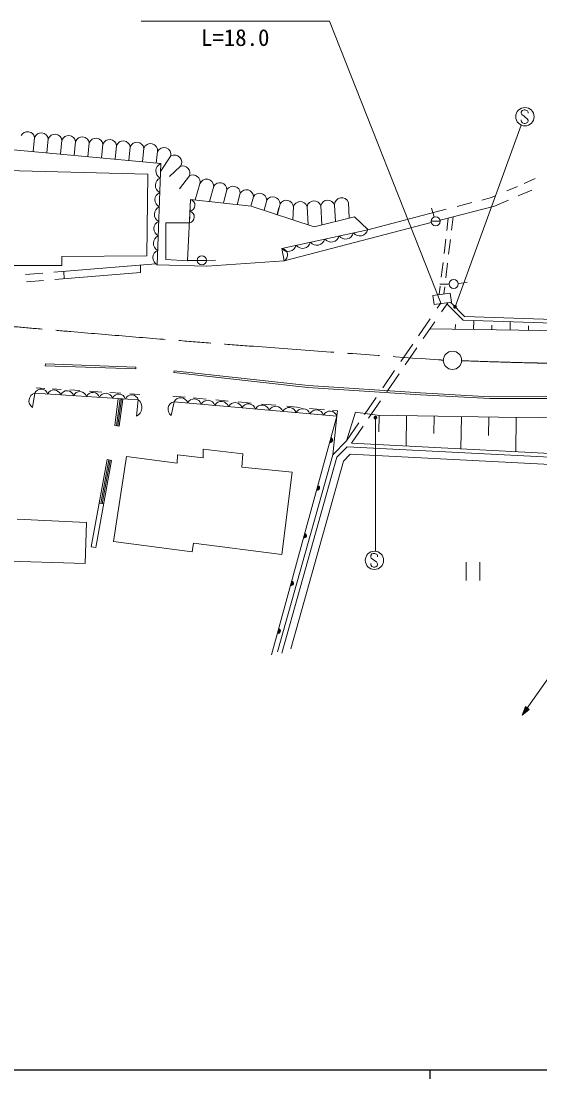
# Model space of a CAD drawing. Units: millimetres, scale not verified. Extents: x 40000 to 680000, y 20000 to 380000.
# Drawn here: x 123341 to 180043, y 204000 to 319673 of the extents above; entities that cross this region are included whole.
import ezdxf
from ezdxf.enums import TextEntityAlignment as Align

# ---------------------------------------------------------------- set-up
doc = ezdxf.new("R2010")
doc.units = ezdxf.units.MM
doc.header["$LTSCALE"] = 1000
doc.linetypes.add('CHAIN', pattern=[18.5, 12, -1.5, 3.5, -1.5])
for name, color, linetype, lineweight in [('M-TTL', 7, 'Continuous', 13), ('M-TTL-BAND', 7, 'Continuous', 25), ('M-TTL-FRAM', 7, 'Continuous', 13), ('M-TTL-LINE', 7, 'Continuous', 50), ('M-TTL-TXT', 7, 'Continuous', 13)]:
    doc.layers.add(name, color=color, linetype=linetype, lineweight=lineweight)
doc.styles.add('ＭＳ ゴシック', font='')
doc.styles.get('ＭＳ ゴシック').set_extended_font_data('MS Gothic')

# ---------------------------------------------------------------- blocks, each defined once
blk = doc.blocks.new('filled_dot')
at = {"color": 0, "linetype": 'Continuous', "lineweight": -2, "const_width": 1.25}
blk.add_lwpolyline([(-0.625, 0, 1), (0.625, 0, 1)], format="xyb", close=True, dxfattribs=at)

msp = doc.modelspace()

# ---------------------------------------------------------------- linework, layer by layer
at = {"layer": 'M-TTL'}
for p, q in [((124810, 306955), (124659, 305404)), ((126303, 306810), (126153, 305264)), ((127796, 306666), (127646, 305124)), ((121684, 305683), (138598, 304097)), ((129289, 306521), (129139, 304984)), ((130782, 306376), (130633, 304844)), ((132275, 306231), (132126, 304704)), ((133768, 306086), (133620, 304563)), ((135261, 305941), (135113, 304423)), ((136754, 305796), (136607, 304283)), ((138257, 305432), (138091, 304144)), ((139717, 304931), (138568, 303228)), ((121737, 303352), (137180, 302934)), ((138598, 304097), (138218, 293027)), ((138598, 304097), (138218, 293027)), ((140734, 303786), (139571, 302671)), ((137180, 302934), (137081, 293990)), ((141727, 302748), (140641, 301317)), ((179537, 302449), (178344, 301934)), ((142872, 301870), (142351, 300115)), ((144390, 301629), (143940, 299935)), ((145840, 301244), (145447, 299767)), ((147289, 300858), (146955, 299600)), ((176443, 301114), (177586, 301607)), ((177665, 300552), (179165, 301199)), ((141534, 293476), (141868, 300168)), ((141741, 297619), (141868, 300168)), ((141868, 300168), (148490, 299433)), ((148739, 300473), (148462, 299432)), ((150189, 300088), (149901, 299004)), ((151639, 299688), (151352, 298529)), ((159119, 299842), (159208, 298147)), ((171013, 299414), (172622, 299832)), ((173685, 300109), (174766, 300390)), ((174766, 300390), (175143, 300553)), ((175092, 299442), (176606, 300095)), ((148490, 299433), (155356, 297185)), ((151526, 299280), (151328, 298536)), ((153100, 299349), (153051, 297939)), ((154596, 299420), (154703, 297399)), ((156094, 299499), (156205, 297397)), ((157601, 299552), (157687, 297767)), ((161230, 296868), (169790, 299095)), ((168491, 298262), (168191, 299212)), ((169134, 297891), (175092, 299442)), ((141741, 297619), (139174, 297619)), ((139174, 297619), (139174, 293597)), ((152075, 293452), (168167, 297640)), ((155356, 297185), (159771, 298288)), ((159771, 298288), (161250, 296873)), ((168161, 297662), (167191, 297412)), ((168146, 297784), (169146, 297784)), ((169875, 296766), (170035, 298126)), ((170384, 296818), (170555, 298261)), ((161230, 296868), (151838, 294818)), ((151838, 294818), (161230, 296868)), ((169578, 294257), (169766, 295845)), ((170074, 294198), (170264, 295799)), ((137081, 293990), (127799, 293951)), ((127799, 293951), (127799, 292937)), ((151838, 294818), (152075, 293452)), ((152075, 293452), (151838, 294818)), ((127799, 292937), (121538, 292937)), ((126899, 292208), (138074, 293120)), ((136388, 292180), (136396, 292983)), ((138218, 293027), (143630, 292864)), ((139174, 293597), (141534, 293476)), ((142591, 293512), (141591, 293502)), ((142589, 293512), (143589, 293512)), ((143591, 293512), (144591, 293522)), ((143630, 292864), (152075, 293452)), ((169272, 291671), (169463, 293287)), ((169766, 291587), (169955, 293188)), ((123824, 291956), (125707, 292110)), ((127032, 291416), (136388, 292180)), ((128013, 292298), (128049, 291499)), ((123911, 291161), (125781, 291314)), ((169047, 289769), (169158, 290703)), ((170111, 290922), (169111, 290892)), ((169559, 289838), (169652, 290626)), ((171111, 290982), (172101, 291092)), ((168341, 289674), (170237, 289929)), ((168474, 288683), (168341, 289674)), ((170237, 289929), (170370, 288937)), ((170370, 288937), (168474, 288683)), ((168832, 288269), (169180, 288778)), ((169307, 287901), (169981, 288885)), ((169891, 288753), (171648, 286970)), ((170282, 288926), (171820, 287365)), ((166775, 285266), (168051, 287129)), ((171648, 286970), (184040, 286578)), ((171820, 287365), (184040, 286978)), ((172817, 286933), (172803, 285945)), ((167290, 284957), (168554, 286802)), ((192863, 285676), (168011, 286010)), ((170810, 286481), (170803, 285972)), ((174810, 286418), (174803, 285919)), ((176815, 286806), (176803, 285892)), ((178809, 286356), (178803, 285865)), ((164854, 282462), (166154, 284360)), ((165314, 282071), (166604, 283955)), ((125981, 281993), (125988, 282193)), ((135878, 281649), (125981, 281993)), ((125988, 282193), (135885, 281849)), ((135885, 281849), (135878, 281649)), ((140037, 281239), (140059, 281438)), ((140037, 281239), (154684, 279616)), ((140059, 281438), (154701, 279815)), ((162875, 279573), (164168, 281460)), ((163308, 279143), (164659, 281115)), ((124566, 277435), (124823, 278979)), ((124823, 278979), (124566, 277435)), ((124823, 278979), (136147, 278259)), ((136147, 278259), (124823, 278979)), ((124968, 279571), (125936, 279510)), ((126757, 279457), (127717, 279396)), ((128646, 279337), (129768, 279266)), ((130802, 279200), (132146, 279114)), ((133043, 279057), (134247, 278981)), ((135204, 278920), (135206, 278920)), ((135206, 278920), (136301, 278850)), ((154684, 279616), (166988, 278822)), ((154701, 279815), (167000, 279022)), ((166988, 278822), (174569, 278389)), ((167000, 279022), (174574, 278589)), ((133955, 278415), (133564, 275451)), ((134153, 278389), (133763, 275425)), ((134302, 278369), (133911, 275406)), ((134450, 278350), (133955, 278415)), ((134450, 278350), (134060, 275386)), ((136147, 278259), (135941, 276457)), ((135941, 276457), (136147, 278259)), ((139750, 276560), (140059, 278053)), ((140059, 278053), (139750, 276560)), ((139920, 278667), (141275, 278546)), ((140059, 278053), (157868, 276457)), ((157868, 276457), (140059, 278053)), ((142188, 278464), (143575, 278340)), ((144605, 278248), (145980, 278125)), ((147069, 278027), (148493, 277899)), ((149642, 277797), (151183, 277658)), ((160887, 276671), (162148, 278511)), ((161327, 276251), (162630, 278153)), ((174569, 278389), (183411, 278425)), ((174574, 278589), (183410, 278625)), ((152396, 277550), (153829, 277421)), ((154868, 277328), (156509, 277181)), ((157364, 277105), (157928, 277054)), ((157868, 276457), (157928, 277054)), ((158899, 273768), (159879, 276917)), ((159879, 276917), (162256, 276566)), ((162256, 276566), (179925, 276287)), ((162446, 274775), (162474, 276562)), ((165421, 273196), (165474, 276515)), ((168443, 274569), (168473, 276468)), ((179925, 276287), (201617, 276483)), ((134060, 275386), (133564, 275451)), ((157868, 276457), (150713, 250361)), ((157868, 276457), (157417, 272233)), ((158899, 273768), (160257, 275751)), ((159447, 273507), (160737, 275389)), ((171417, 272884), (171473, 276420)), ((174441, 274363), (174472, 276373)), ((177413, 272572), (177472, 276326)), ((157417, 272233), (158899, 273768)), ((157864, 271976), (158978, 273131)), ((194684, 271272), (158978, 273131)), ((194741, 271670), (159447, 273507)), ((134867, 272065), (133433, 262757)), ((140387, 271335), (134867, 272065)), ((140414, 272228), (140387, 271335)), ((143228, 271903), (140414, 272228)), ((147584, 272336), (143228, 272850)), ((143228, 272850), (143228, 271903)), ((147476, 270902), (147584, 272336)), ((151373, 250683), (157417, 272233)), ((151854, 250548), (157864, 271976)), ((158580, 271566), (159301, 272313)), ((159301, 272313), (194195, 270497)), ((132731, 271725), (131000, 262198)), ((133223, 271635), (131492, 262108)), ((132928, 271689), (132063, 266925)), ((133076, 271662), (132210, 266899)), ((133223, 271635), (132731, 271725)), ((152969, 270334), (147476, 270902)), ((152816, 251013), (158580, 271566)), ((151832, 261350), (152969, 270334)), ((132358, 266872), (131866, 266961)), ((130473, 264855), (122897, 265211)), ((130354, 260369), (130473, 264855)), ((133433, 262757), (142037, 261648)), ((142037, 261648), (142173, 262595)), ((142173, 262595), (151832, 261350)), ((131492, 262108), (131000, 262198)), ((116153, 260814), (130354, 260369)), ((171994, 258493), (171994, 260493)), ((173494, 260493), (173494, 258493)), ((181186, 248107), (178124, 243771)), ((178124, 243771), (178470, 244710)), ((178124, 243771), (178893, 244411)), ((178382, 243987), (178240, 244087)), ((178402, 244003), (178249, 244111)), ((178422, 244020), (178258, 244136)), ((178442, 244036), (178267, 244160)), ((178462, 244053), (178276, 244184)), ((178482, 244069), (178285, 244208)), ((178502, 244086), (178294, 244233)), ((178522, 244102), (178303, 244257)), ((178542, 244119), (178312, 244281)), ((178562, 244136), (178321, 244306)), ((178581, 244152), (178330, 244330)), ((178601, 244169), (178339, 244354)), ((178621, 244185), (178348, 244378)), ((178641, 244202), (178357, 244403)), ((178661, 244218), (178366, 244427)), ((178681, 244235), (178374, 244451)), ((178701, 244251), (178383, 244476)), ((178721, 244268), (178392, 244500)), ((178741, 244285), (178401, 244524)), ((178760, 244301), (178410, 244548)), ((178780, 244318), (178419, 244573)), ((178800, 244334), (178428, 244597)), ((178820, 244351), (178437, 244621)), ((178840, 244367), (178446, 244646)), ((178860, 244384), (178455, 244670)), ((178880, 244400), (178464, 244694)), ((178893, 244411), (178470, 244710)), ((178203, 243838), (178160, 243869)), ((178243, 243871), (178178, 243917)), ((178263, 243887), (178186, 243941)), ((178283, 243904), (178195, 243966)), ((178303, 243920), (178204, 243990)), ((178323, 243937), (178213, 244014)), ((178343, 243953), (178222, 244038)), ((178363, 243970), (178231, 244063))]:
    msp.add_line(p, q, dxfattribs=at)
for centre in [(168646, 297784), (143089, 293512), (170615, 290936)]:
    msp.add_circle(centre, 500, dxfattribs=at)
for centre, radius, start, end in [((124042, 306810), 781, 10.71489, 153.78784), ((125535, 306665), 781, 10.71489, 158.19448), ((127028, 306520), 781, 10.71489, 158.19448), ((128521, 306375), 781, 10.71489, 158.19448), ((130014, 306230), 781, 10.71489, 158.19448), ((131507, 306085), 781, 10.71489, 158.19448), ((133000, 305940), 781, 10.71489, 158.19448), ((134493, 305796), 781, 10.71489, 158.19448), ((135986, 305651), 781, 10.71489, 158.19448), ((137479, 305506), 781, 354.55384, 158.19448), ((138948, 305068), 781, 349.88056, 152.28608), ((140109, 304255), 781, 323.1301, 120.05131), ((138946, 303293), 876, 113.44881, 242.62067), ((141009, 303055), 781, 336.86129, 110.60969), ((138892, 301712), 876, 113.44881, 242.62067), ((142117, 302071), 781, 345.11775, 119.97376), ((143609, 301610), 781, 1.37868, 160.53791), ((145059, 301225), 781, 1.37868, 148.85827), ((138838, 300130), 876, 113.44881, 242.62067), ((146508, 300840), 781, 1.37868, 148.85827), ((147958, 300454), 781, 1.37868, 148.85827), ((149408, 300069), 781, 1.37868, 148.85827), ((141679, 299539), 657, 280.96944, 73.30575), ((150857, 299684), 781, 0.30281, 148.85827), ((152320, 299306), 781, 3.19533, 150.72409), ((153859, 299163), 781, 19.27299, 166.16564), ((155357, 299241), 781, 19.27299, 166.75258), ((156855, 299320), 781, 17.23924, 166.75258), ((158381, 299584), 781, 19.27299, 182.35318), ((138783, 298549), 876, 113.44881, 242.62067), ((141616, 298264), 657, 280.96944, 73.30575), ((138729, 296968), 876, 113.44881, 242.62067), ((138675, 295386), 876, 113.44881, 242.62067), ((157233, 296397), 892, 218.37229, 346.24685), ((158799, 296738), 892, 218.37229, 346.24685), ((160364, 297080), 892, 218.37229, 346.24685), ((152537, 295372), 892, 218.37229, 346.24685), ((154102, 295713), 892, 218.37229, 346.24685), ((155668, 296055), 892, 218.37229, 346.24685), ((138620, 293805), 876, 113.44881, 242.62067), ((151729, 294096), 731, 298.27474, 81.45687), ((125052, 278147), 863, 105.39748, 235.67788), ((125515, 278682), 753, 15.98733, 156.7303), ((126930, 278592), 753, 15.98733, 156.7303), ((128346, 278502), 753, 15.98733, 156.7303), ((129761, 278412), 753, 15.98733, 156.7303), ((131177, 278321), 753, 15.98733, 156.7303), ((132592, 278231), 753, 15.98733, 156.7303), ((134008, 278141), 753, 15.98733, 156.7303), ((135423, 278051), 753, 15.98733, 156.7303), ((135476, 277423), 1072, 295.72687, 51.23352), ((140228, 277239), 831, 101.77768, 234.84358), ((140773, 277682), 805, 17.14766, 152.6128), ((142258, 277549), 805, 17.14766, 152.6128), ((143742, 277416), 805, 17.14766, 152.6128), ((145226, 277283), 805, 17.14766, 152.6128), ((146710, 277150), 805, 17.14766, 152.6128), ((148194, 277018), 805, 17.14766, 152.6128), ((149678, 276885), 805, 17.14766, 152.6128), ((151162, 276752), 805, 17.14766, 152.6128), ((152646, 276619), 805, 17.14766, 152.6128), ((154130, 276486), 805, 17.14766, 152.6128), ((155615, 276353), 805, 17.14766, 152.6128), ((157099, 276220), 805, 17.14766, 152.6128), ((157152, 273847), 250, 254.66841, 74.66841), ((157152, 273847), 200, 254.66841, 74.66841), ((157152, 273847), 150, 254.66841, 74.66841), ((157152, 273847), 100, 254.66841, 74.66841), ((157152, 273847), 50, 254.66841, 74.66841), ((155722, 268628), 250, 254.66841, 74.66841), ((155722, 268628), 200, 254.66841, 74.66841), ((155722, 268628), 150, 254.66841, 74.66841), ((155722, 268628), 100, 254.66841, 74.66841), ((155722, 268628), 50, 254.66841, 74.66841), ((154291, 263409), 250, 254.66841, 74.66841), ((154291, 263409), 200, 254.66841, 74.66841), ((154291, 263409), 150, 254.66841, 74.66841), ((154291, 263409), 100, 254.66841, 74.66841), ((154291, 263409), 50, 254.66841, 74.66841), ((152860, 258190), 250, 254.66841, 74.66841), ((152860, 258190), 200, 254.66841, 74.66841), ((152860, 258190), 150, 254.66841, 74.66841), ((152860, 258190), 100, 254.66841, 74.66841), ((152860, 258190), 50, 254.66841, 74.66841), ((151429, 252970), 250, 254.66841, 74.66841), ((151429, 252970), 200, 254.66841, 74.66841), ((151429, 252970), 150, 254.66841, 74.66841), ((151429, 252970), 100, 254.66841, 74.66841), ((151429, 252970), 50, 254.66841, 74.66841)]:
    msp.add_arc(centre, radius, start, end, dxfattribs=at)
at = {"layer": 'M-TTL-BAND'}
for p, q in [((40000, 205000), (579000, 205000)), ((168000, 205000), (168000, 204000))]:
    msp.add_line(p, q, dxfattribs=at)
at = {"layer": 'M-TTL-FRAM'}
for p, q in [((136455, 319673), (157045, 319673)), ((157045, 319673), (169267, 288749)), ((178128, 309916), (178005, 309732)), ((178005, 309732), (178007, 309600)), ((178007, 308752), (178005, 308873)), ((178007, 309600), (178070, 309471)), ((178070, 309471), (178326, 309289)), ((178321, 309982), (178128, 309916)), ((178442, 309979), (178321, 309982)), ((178326, 309289), (178455, 309157)), ((178692, 309861), (178442, 309979)), ((178455, 309157), (178634, 309042)), ((178634, 309042), (178760, 308841)), ((178755, 309729), (178692, 309861)), ((178755, 309600), (178755, 309729)), ((170770, 288430), (178004, 308306)), ((178047, 308649), (178007, 308752)), ((178131, 308539), (178047, 308649)), ((178318, 308478), (178131, 308539)), ((178452, 308478), (178318, 308478)), ((178552, 308507), (178452, 308478)), ((178695, 308599), (178552, 308507)), ((178755, 308731), (178695, 308599)), ((178760, 308841), (178755, 308731)), ((162068, 276315), (162068, 261702)), ((161871, 261471), (161679, 261405)), ((161992, 261468), (161871, 261471)), ((162242, 261349), (161992, 261468)), ((161679, 261405), (161555, 261220)), ((161555, 261220), (161558, 261089)), ((161558, 260241), (161555, 260362)), ((161558, 261089), (161621, 260960)), ((161621, 260960), (161876, 260778)), ((161876, 260778), (162005, 260646)), ((162005, 260646), (162184, 260530)), ((162184, 260530), (162311, 260330)), ((162306, 261218), (162242, 261349)), ((162306, 261089), (162306, 261218)), ((162311, 260330), (162306, 260220)), ((161597, 260138), (161558, 260241)), ((161681, 260027), (161597, 260138)), ((161868, 259967), (161681, 260027)), ((162003, 259967), (161868, 259967)), ((162103, 259996), (162003, 259967)), ((162245, 260088), (162103, 259996)), ((162306, 260220), (162245, 260088))]:
    msp.add_line(p, q, dxfattribs=at)
for centre in [(178412, 309219), (161962, 260708)]:
    msp.add_circle(centre, 1000, dxfattribs=at)
at = {"layer": 'M-TTL-LINE', "color": 2, "linetype": 'CHAIN', "lineweight": 13}
for points, knots in [([(72152, 293012), (73832, 292596), (75512, 292181), (77200, 291808), (83172, 290488), (89253, 289696), (95336, 288992), (101867, 288235), (108399, 287580), (114937, 286964), (122909, 286213), (130890, 285521), (138874, 284880), (148896, 284075), (158923, 283351), (168950, 282627)], [0, 0, 0, 0, 1, 1, 1, 2, 2, 2, 3, 3, 3, 4, 4, 4, 5, 5, 5, 5]), ([(168950, 282627), (169015, 282625), (169080, 282622), (169145, 282620), (169210, 282618), (169275, 282615), (169340, 282613), (169405, 282610), (169470, 282608), (169535, 282606)], [0, 0, 0, 0, 1, 1, 1, 2, 2, 2, 3, 3, 3, 3]), ([(171450, 282537), (172367, 282505), (173284, 282472), (174202, 282442), (175120, 282412), (176037, 282384), (176955, 282358), (177872, 282332), (178790, 282309), (179708, 282289), (179871, 282286), (180034, 282282), (180197, 282279), (180361, 282276), (180524, 282272), (180687, 282269), (180850, 282266), (181013, 282263), (181176, 282260), (182319, 282240), (183461, 282226), (184603, 282216), (186574, 282200), (188546, 282198), (190517, 282197)], [0, 0, 0, 0, 1, 1, 1, 2, 2, 2, 3, 3, 3, 4, 4, 4, 5, 5, 5, 6, 6, 6, 7, 7, 7, 8, 8, 8, 8])]:
    msp.add_open_spline(points, degree=3, knots=knots, dxfattribs=at)
at = {"layer": 'M-TTL-TXT', "color": 3}
msp.add_circle((170492, 282577), 1000, dxfattribs=at)

# ---------------------------------------------------------------- block references
at = {"layer": 'M-TTL-FRAM', "xscale": 160, "yscale": 160}
for p, rotation in [((170770, 288430), 70), ((162068, 276315), 270)]:
    msp.add_blockref('filled_dot', p, dxfattribs=dict(at, rotation=rotation))

# ---------------------------------------------------------------- texts
at = {"layer": 'M-TTL-FRAM', "style": 'ＭＳ ゴシック'}
msp.add_text('L=18.0', height=1833, dxfattribs=at).set_placement((143000, 316413), align=Align.BOTTOM_LEFT)

doc.saveas('drawing.dxf')
